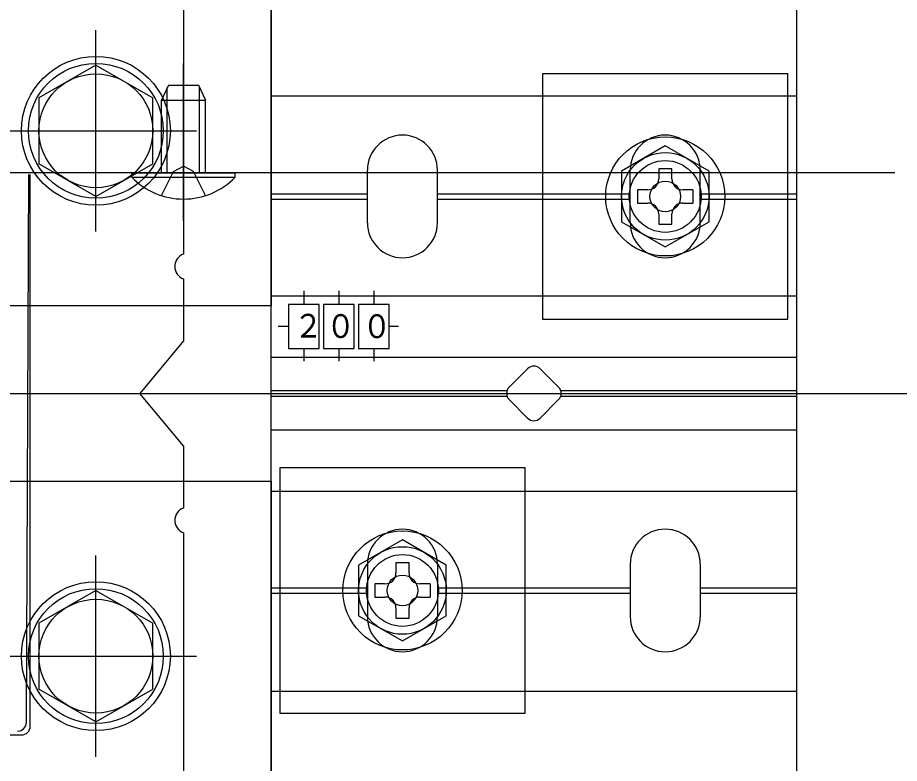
# Model space of a CAD drawing. Units: millimetres, scale not verified. Extents: x -875 to 875, y -1300 to 1292.
# Drawn here: x 698.6 to 799.2, y 789.9 to 875.1 of the extents above; entities that cross this region are included whole.
import ezdxf
from ezdxf.enums import TextEntityAlignment as Align

# ---------------------------------------------------------------- set-up
doc = ezdxf.new("R2010")
doc.units = ezdxf.units.MM
doc.header["$LTSCALE"] = 8
for name, color, linetype in [('0-3_YKK_12', 2, 'Continuous'), ('0-4_YKK_13', 4, 'Continuous'), ('0-7_YSS_K', 3, 'Continuous')]:
    doc.layers.add(name, color=color, linetype=linetype)
doc.styles.add('ＭＳ ゴシック', font='')
doc.styles.get('ＭＳ ゴシック').set_extended_font_data('MS Gothic')

msp = doc.modelspace()

# ---------------------------------------------------------------- linework, layer by layer
at = {"layer": '0-3_YKK_12'}
msp.add_lwpolyline([(798.73, 857.353), (690.502, 857.353), (690.502, 887.153), (798.73, 887.153)], dxfattribs=at)
at = {"layer": '0-4_YKK_13'}
for p, q in [((717.502, 882.153), (717.502, 848.067)), ((707.502, 850.653), (707.502, 873.653)), ((717.502, 851.853), (717.502, 869.853)), ((707.502, 869.653), (701.002, 865.912)), ((707.502, 869.653), (714.002, 865.912)), ((715.802, 867.353), (715.002, 865.653)), ((715.656, 857.353), (715.656, 867.044)), ((715.802, 867.353), (719.202, 867.353)), ((719.202, 867.353), (720.002, 865.653)), ((719.348, 857.353), (719.348, 867.044)), ((701.002, 865.912), (701.002, 858.395)), ((714.002, 858.406), (714.002, 865.912)), ((727.502, 866.153), (787.502, 866.153)), ((720.002, 857.353), (720.002, 865.653)), ((696.002, 862.153), (719.002, 862.153)), ((707.502, 854.653), (701.002, 858.395)), ((707.502, 854.653), (714.002, 858.395)), ((738.502, 851.653), (738.502, 857.653)), ((746.502, 851.653), (746.502, 857.653)), ((768.502, 851.653), (768.502, 857.653)), ((773.252, 857.803), (771.752, 857.803)), ((771.752, 857.803), (771.752, 856.653)), ((773.252, 856.653), (773.252, 857.803)), ((776.502, 851.653), (776.502, 857.653)), ((699.568, 794.59), (699.854, 857.153)), ((700.002, 794.152), (700.002, 857.153)), ((711.602, 856.844), (711.602, 857.353)), ((711.602, 857.353), (723.402, 857.353)), ((727.502, 854.953), (738.502, 854.953)), ((746.502, 854.953), (768.502, 854.953)), ((770.502, 855.403), (769.352, 855.403)), ((775.652, 855.403), (774.502, 855.403)), ((775.652, 855.403), (775.652, 853.903)), ((776.502, 854.953), (787.502, 854.953)), ((727.502, 854.353), (738.502, 854.353)), ((746.502, 854.353), (768.502, 854.353)), ((774.502, 853.903), (775.652, 853.903)), ((776.502, 854.353), (787.502, 854.353)), ((771.752, 852.653), (771.752, 851.503)), ((773.252, 851.503), (773.252, 852.653)), ((771.752, 851.503), (773.252, 851.503)), ((717.502, 845.239), (717.502, 838.153)), ((731.252, 843.863), (731.252, 842.303)), ((735.252, 843.863), (735.252, 842.303)), ((739.252, 843.863), (739.252, 842.303)), ((727.502, 843.303), (787.502, 843.303)), ((729.502, 839.803), (728.331, 839.803)), ((742.037, 839.803), (741.002, 839.803)), ((717.502, 838.153), (712.502, 832.153)), ((731.252, 837.303), (731.252, 835.828)), ((735.252, 837.303), (735.252, 835.828)), ((739.252, 837.303), (739.252, 835.828)), ((727.502, 836.303), (787.502, 836.303)), ((754.673, 832.86), (756.795, 834.982)), ((758.209, 834.982), (760.33, 832.86)), ((717.502, 826.153), (712.502, 832.153)), ((754.427, 832.453), (727.502, 832.453)), ((727.502, 831.853), (754.427, 831.853)), ((787.502, 832.453), (760.577, 832.453)), ((760.577, 831.853), (787.502, 831.853)), ((756.795, 829.325), (754.673, 831.446)), ((760.33, 831.446), (758.209, 829.325)), ((727.502, 828.003), (787.502, 828.003)), ((717.502, 826.153), (717.502, 819.067)), ((727.502, 821.003), (787.502, 821.003)), ((717.502, 816.239), (717.502, 782.153)), ((707.502, 790.653), (707.502, 813.653)), ((738.502, 812.653), (738.502, 806.653)), ((743.252, 812.803), (741.752, 812.803)), ((741.752, 812.803), (741.752, 811.653)), ((743.252, 811.653), (743.252, 812.803)), ((746.502, 812.653), (746.502, 806.653)), ((768.502, 812.653), (768.502, 806.653)), ((776.502, 812.653), (776.502, 806.653)), ((740.502, 810.403), (739.352, 810.403)), ((745.652, 810.403), (744.502, 810.403)), ((745.652, 810.403), (745.652, 808.903)), ((707.502, 809.653), (701.002, 805.912)), ((707.502, 809.653), (714.002, 805.912)), ((727.502, 809.953), (738.502, 809.953)), ((727.502, 809.353), (738.502, 809.353)), ((746.502, 809.953), (768.502, 809.953)), ((746.502, 809.353), (768.502, 809.353)), ((776.502, 809.953), (787.502, 809.953)), ((776.502, 809.353), (787.502, 809.353)), ((744.502, 808.903), (745.652, 808.903)), ((741.752, 807.653), (741.752, 806.503)), ((743.252, 806.503), (743.252, 807.653)), ((741.752, 806.503), (743.252, 806.503)), ((701.002, 805.912), (701.002, 798.395)), ((714.002, 798.406), (714.002, 805.912)), ((696.002, 802.153), (719.002, 802.153)), ((707.502, 794.653), (701.002, 798.395)), ((707.502, 794.653), (714.002, 798.395)), ((727.502, 798.153), (787.502, 798.153)), ((680.002, 793.153), (699.008, 793.153))]:
    msp.add_line(p, q, dxfattribs=at)
for points in [[(787.502, 930.853), (787.502, 733.453), (727.502, 733.453), (727.502, 930.853)], [(727.502, 882.153), (727.502, 842.153), (687.502, 842.153), (687.502, 882.153)], [(758.502, 868.653), (758.502, 840.653), (786.502, 840.653), (786.502, 868.653)], [(777.502, 857.54), (772.502, 860.427), (767.502, 857.54), (767.502, 851.766), (772.502, 848.88), (777.502, 851.766)], [(729.502, 837.303), (733.002, 837.303), (733.002, 842.303), (729.502, 842.303)], [(733.502, 837.303), (737.002, 837.303), (737.002, 842.303), (733.502, 842.303)], [(737.502, 837.303), (741.002, 837.303), (741.002, 842.303), (737.502, 842.303)], [(728.502, 823.653), (728.502, 795.653), (756.502, 795.653), (756.502, 823.653)], [(727.502, 822.153), (727.502, 782.153), (687.502, 782.153), (687.502, 822.153)], [(747.502, 812.54), (742.502, 815.427), (737.502, 812.54), (737.502, 806.766), (742.502, 803.88), (747.502, 806.766)]]:
    msp.add_lwpolyline(points, close=True, dxfattribs=at)
for points in [[(715.002, 857.353), (715.002, 865.653), (720.002, 865.653)], [(715.002, 854.742), (716.357, 857.52), (717.502, 858.129)], [(720.002, 854.742), (718.647, 857.52), (717.502, 858.129)], [(711.602, 856.844), (723.402, 856.844), (723.402, 857.353)], [(769.352, 855.403), (769.352, 853.903), (770.502, 853.903)], [(739.352, 810.403), (739.352, 808.903), (740.502, 808.903)]]:
    msp.add_lwpolyline(points, dxfattribs=at)
for centre, radius in [((707.502, 862.153), 8.5), ((707.502, 862.153), 7.7), ((707.502, 862.153), 6.5), ((772.502, 854.653), 6.8), ((772.502, 854.653), 5), ((772.502, 854.653), 4.1), ((772.502, 854.653), 1.75), ((742.502, 809.653), 6.8), ((742.502, 809.653), 5), ((742.502, 809.653), 4.1), ((742.502, 809.653), 1.75), ((707.502, 802.153), 8.5), ((707.502, 802.153), 7.7), ((707.502, 802.153), 6.5)]:
    msp.add_circle(centre, radius, dxfattribs=at)
for centre, radius, start, end in [((742.502, 857.653), 4, 0, 180), ((772.502, 857.653), 4, 0, 180), ((717.502, 862.586), 8.232, 224.2189, 315.7811), ((770.502, 856.653), 1.25, 270, 0), ((774.502, 856.653), 1.25, 180, 270), ((770.502, 852.653), 1.25, 0, 90), ((774.502, 852.653), 1.25, 90, 180), ((742.502, 851.653), 4, 180, 0), ((772.502, 851.653), 4, 180, 0), ((718.002, 846.653), 1.5, 109.47122, 250.52878), ((757.502, 834.275), 1, 45, 135), ((755.381, 832.153), 1, 135, 225), ((759.623, 832.153), 1, 315, 45), ((757.502, 830.032), 1, 225, 315), ((718.002, 817.653), 1.5, 109.47122, 250.52878), ((742.502, 812.653), 4, 0, 180), ((772.502, 812.653), 4, 0, 180), ((740.502, 811.653), 1.25, 270, 0), ((744.502, 811.653), 1.25, 180, 270), ((740.502, 807.653), 1.25, 0, 90), ((744.502, 807.653), 1.25, 90, 180), ((742.502, 806.653), 4, 180, 0), ((772.502, 806.653), 4, 180, 0), ((698.566, 794.597), 1.002, 270.18156, 359.55613)]:
    msp.add_arc(centre, radius, start, end, dxfattribs=at)
msp.add_ellipse((699, 794.159), major_axis=(-0.487, 0.883), ratio=0.991424, start_param=2.6412593, end_param=4.2047718, dxfattribs=at)
at = {"layer": '0-7_YSS_K'}
msp.add_line((-204.998, 832.153), (801.73, 832.153), dxfattribs=at)

# ---------------------------------------------------------------- texts
at = {"layer": '0-4_YKK_13', "style": 'ＭＳ ゴシック', "width": 0.9}
for s, p in [('２', (730.096, 837.721)), ('０', (733.785, 837.682)), ('０', (737.921, 837.663))]:
    msp.add_text(s, height=2.711, dxfattribs=at).set_placement(p, align=Align.BOTTOM_LEFT)

doc.saveas('drawing.dxf')
